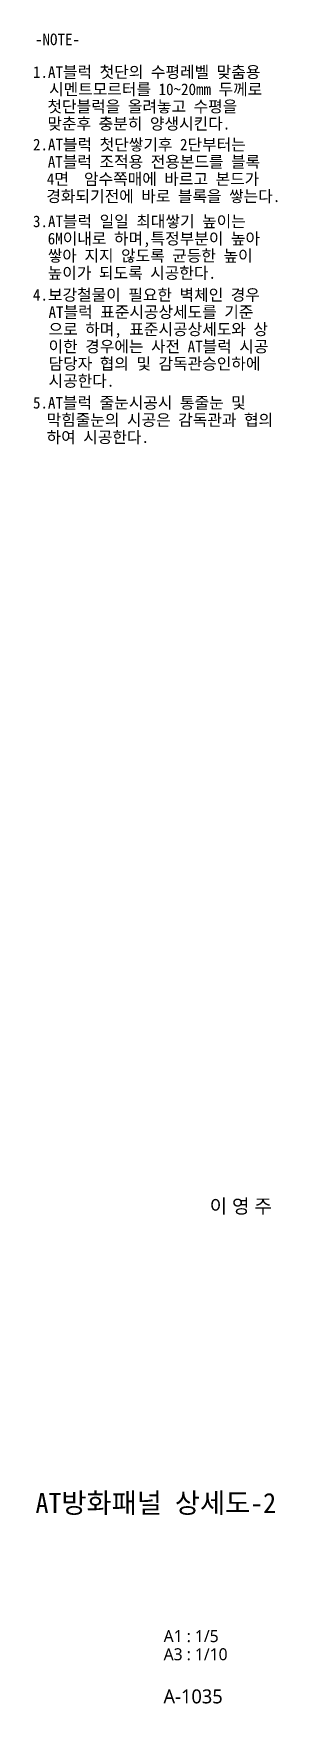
# Model space of a CAD drawing. Header units: millimetres. Extents: x 262063 to 281182, y 29752 to 38015.
# Drawn here: x 280877 to 281182, y 29970 to 32058 of the extents above; entities that cross this region are included whole.
import ezdxf
from ezdxf.enums import TextEntityAlignment as Align

# ---------------------------------------------------------------- set-up
doc = ezdxf.new("R2010")
doc.units = ezdxf.units.MM
doc.header["$MEASUREMENT"] = 0
doc.layers.add('A-BORD-TEXT', color=3, linetype='CONTINUOUS', lineweight=25)
doc.layers.add('A-XXXX-TXT2', color=3, linetype='CONTINUOUS', lineweight=25)
doc.styles.add('돋움체', font='')
doc.styles.add('맑은고딕', font='malgun.ttf')
doc.styles.get('돋움체').set_extended_font_data('DotumChe')

msp = doc.modelspace()

# ---------------------------------------------------------------- texts
at = {"layer": 'A-BORD-TEXT', "style": '맑은고딕'}
msp.add_text('이 영 주', height=17.5, dxfattribs=at).set_placement((281174.644, 30583.241), align=Align.RIGHT)
at = {"layer": 'A-BORD-TEXT', "style": '돋움체'}
msp.add_text('AT방화패널 상세도-2', height=25, dxfattribs=at).set_placement((280879.561, 30221.228), align=Align.MIDDLE_LEFT)
at = {"layer": 'A-BORD-TEXT', "style": '맑은고딕'}
for s, height, p in [('A1 : 1/5', 15, (281039.51, 30047.314)), ('A3 : 1/10', 15, (281039.51, 30024.64)), ('A-1035', 17.5, (281039.241, 29970.72))]:
    msp.add_text(s, height=height, dxfattribs=at).set_placement(p)
at = {"layer": 'A-XXXX-TXT2', "style": '돋움체'}
for s, p in [('-NOTE-', (280878.829, 32050.228)), ('1.AT블럭 첫단의 수평레벨 맞춤용 ', (280876.329, 32009.411)), ('시멘트모르터를 10~20mm 두께로 ', (280896.375, 31987.903)), ('첫단블럭을 올려놓고 수평을 ', (280894.425, 31966.394)), ('맞춘후 충분히 양생시킨다.    ', (280894.425, 31944.886)), ('2.AT블럭 첫단쌓기후 2단부터는', (280876.329, 31918.786)), ('   AT블럭 조적용 전용본드를 블록', (280866.77, 31897.278)), ('  4면  암수쪽매에 바르고 본드가 ', (280874.929, 31875.769)), ('  경화되기전에 바로 블록을 쌓는다.', (280874.243, 31854.261)), ('3.AT블럭 일일 최대쌓기 높이는', (280876.329, 31822.844)), ('  6M이내로 하며,특정부분이 높아', (280876, 31801.336)), ('쌓아 지지 않도록 균등한 높이', (280894.791, 31779.828)), ('  높이가 되도록 시공한다.', (280876, 31758.319)), ('4.보강철물이 필요한 벽체인 경우 ', (280876.329, 31731.011)), ('  AT블럭 표준시공상세도를 기준', (280877.034, 31709.503)), ('  으로 하며, 표준시공상세도와 상', (280877.034, 31687.994)), ('  이한 경우에는 사전 AT블럭 시공', (280877.034, 31666.486)), ('  담당자 협의 및 감독관승인하에', (280877.034, 31644.978)), ('  시공한다.', (280877.034, 31623.469)), ('5.AT블럭 줄눈시공시 통줄눈 및', (280876.329, 31596.161)), ('  막힘줄눈의 시공은 감독관과 협의 ', (280874.608, 31574.653)), ('  하여 시공한다.', (280874.608, 31553.144))]:
    msp.add_text(s, height=14.5, dxfattribs=at).set_placement(p, align=Align.MIDDLE_LEFT)

doc.saveas('drawing.dxf')
